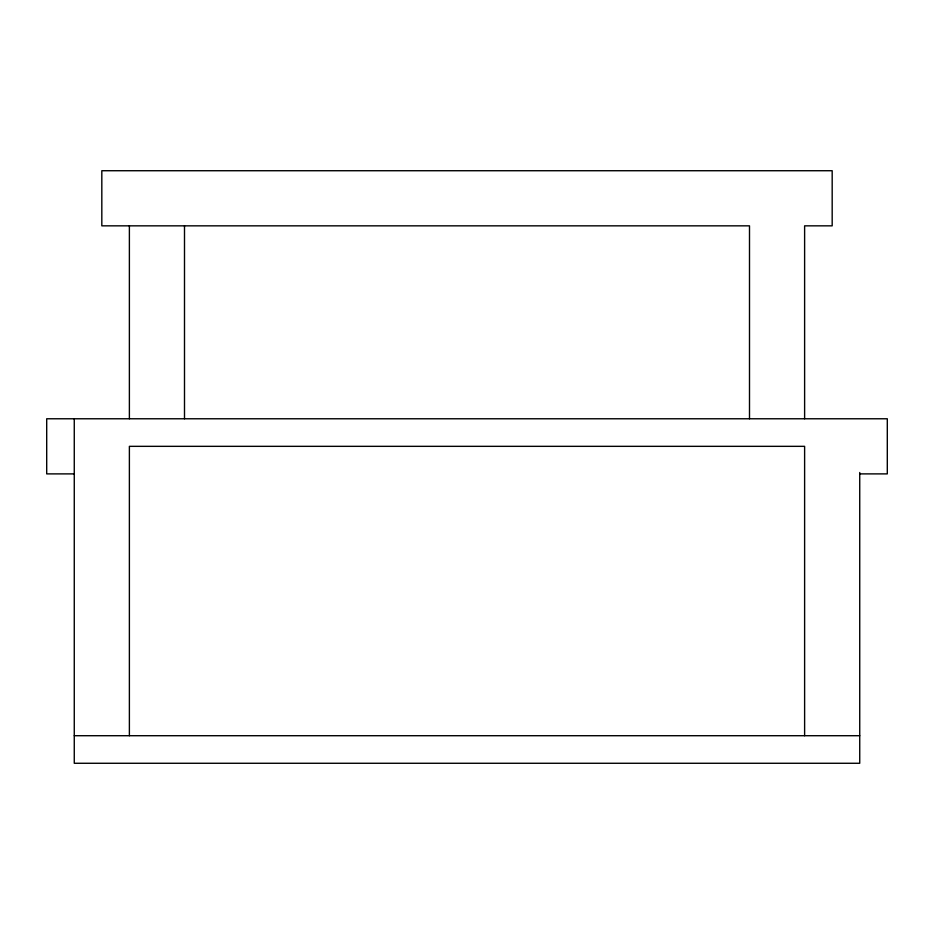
<?xml version="1.0" encoding="UTF-8"?>
<svg xmlns="http://www.w3.org/2000/svg" width="934" height="934" viewBox="0 0 934 934"><rect width="100%" height="100%" fill="white"/><g stroke="black" fill="none" stroke-linecap="round" stroke-linejoin="round"><path stroke-width="1.4" d="M74.265 473.888L46.7 473.888L46.7 418.771L887.3 418.771L887.3 473.888L859.735 473.888M74.265 735.712L859.735 735.712M859.735 472.511L859.735 763.276L74.265 763.276L74.265 418.771M804.618 418.771L804.618 225.841L832.182 225.841L832.182 170.724L101.818 170.724L101.818 225.841L749.5 225.841L749.5 418.771M804.618 735.712L804.618 446.335L129.382 446.335L129.382 735.712M184.5 225.841L184.5 418.771M129.382 225.841L129.382 418.771"/></g></svg>
